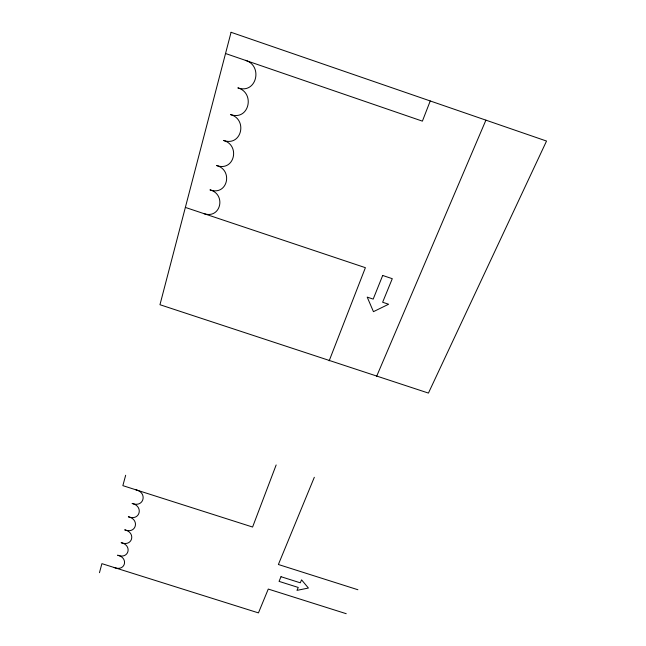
<?xml version="1.0" encoding="UTF-8"?>
<svg xmlns="http://www.w3.org/2000/svg" width="646" height="646" viewBox="0 0 646 646"><rect width="100%" height="100%" fill="white"/><g stroke="black" fill="none" stroke-linecap="round" stroke-linejoin="round"><path stroke-width="0.97" d="M99.468 572.695L101.898 563.651L258.448 612.893L268.268 589.063L346.232 613.7M125.655 475.27L122.861 485.647L252.594 527.039L276.157 464.967M329.161 360.839L365.394 267.678L185.362 207.414M430.244 100.962L422.395 121.141L225.535 53.513M314.319 477.289L278.386 564.499L357.892 589.741M376.578 376.448L485.913 120.156M135.894 489.805C147.805 492.494 143.937 508.079 132.083 503.428C143.88 506.084 140.061 521.37 128.352 516.776C140.029 519.376 136.282 534.404 124.702 529.849C136.266 532.409 132.567 547.162 121.117 542.656C132.567 545.176 128.934 559.67 117.612 555.205C128.95 557.692 125.364 571.936 114.172 567.511M245.375 60.328C263.285 65.472 256.737 94.502 237.841 87.88C255.493 92.871 249.081 121.125 230.541 114.568C247.927 119.397 241.685 146.933 223.468 140.44C240.603 145.124 234.498 171.957 216.604 165.521C233.505 170.084 227.529 196.231 209.95 189.859C226.617 194.293 220.762 219.785 203.49 213.487M231.074 32.3L159.966 304.718L428.435 393.083L546.532 141.054L231.074 32.3M382.69 275.471L373.186 299.106L367.203 297.112L373.445 311.671L388.609 304.242L382.634 302.247L392.284 278.684L382.69 275.471M281.01 576.708L279.056 581.376L298.25 587.448L296.982 590.371L308.417 588.038L301.569 579.858L300.277 582.813L281.01 576.708"/></g></svg>
